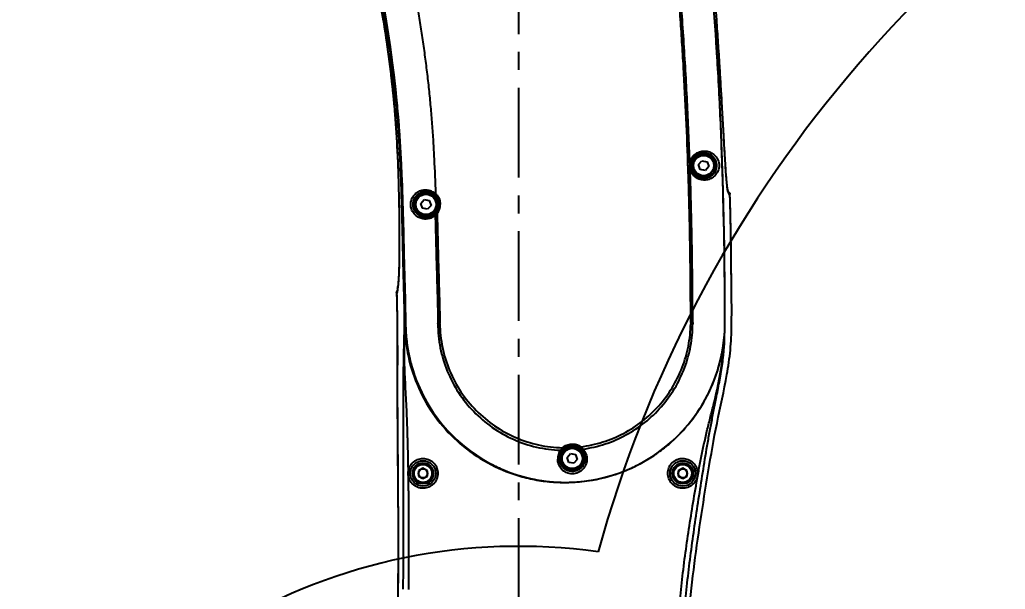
# Model space of a CAD drawing. Header units: millimetres. Extents: x 4086 to 8300, y 123 to 1549.
# Drawn here: x 7673.6 to 7756.2, y 1152.6 to 1200.2 of the extents above; entities that cross this region are included whole.
import ezdxf

# ---------------------------------------------------------------- set-up
doc = ezdxf.new("R2010")
doc.units = ezdxf.units.MM
doc.linetypes.add('CENTER', pattern=[0.6, 0.375, -0.075, 0.075, -0.075])
for name, color, linetype in [('中心线', 7, 'Continuous'), ('外形图', 7, 'Continuous'), ('尺寸标注', 7, 'Continuous'), ('运动范围', 7, 'Continuous')]:
    doc.layers.add(name, color=color, linetype=linetype)
doc.styles.add('思源黑', font='SourceHanSansCN-Normal.ttf')
doc.dimstyles.new('尺寸标注_1_4比例', dxfattribs={"dimtxt": 7, "dimasz": 6, "dimexe": 2, "dimexo": 1.5, "dimgap": 1, "dimtad": 1, "dimdec": 1, "dimlfac": 4, "dimdsep": 46, "dimtxsty": '思源黑', "dimcen": 0.09, "dimadec": 0, "dimazin": 0, "dimtp": 0.01, "dimtm": 0.01, "dimtfac": 1, "dimtdec": 1, "dimtofl": 0, "dimtmove": 0, "dimatfit": 3, "dimfxl": 1, "dimtolj": 1, "dimarcsym": 0})

# ---------------------------------------------------------------- blocks, each defined once
blk = doc.blocks.new('*D982')
at = {"layer": 'Defpoints', "color": 0}
for p in [(7734.07, 1218.508), (7737.954, 1108.508), (7954.12, 1108.508)]:
    blk.add_point(p, dxfattribs=at)
at = {"layer": '尺寸标注', "color": 0, "lineweight": -2}
for p, q in [((7735.57, 1218.508), (7956.12, 1218.508)), ((7954.12, 1212.508), (7954.12, 1114.508)), ((7739.454, 1108.508), (7956.12, 1108.508))]:
    blk.add_line(p, q, dxfattribs=at)
at = {"layer": '尺寸标注', "color": 0}
for points in [[(7955.12, 1212.508), (7953.12, 1212.508), (7954.12, 1218.508)], [(7953.12, 1114.508), (7955.12, 1114.508), (7954.12, 1108.508)]]:
    blk.add_solid(points, dxfattribs=at)
at = {"layer": '尺寸标注', "color": 0, "insert": (7949.496, 1164.075), "char_height": 7, "attachment_point": 5, "rotation": 90, "style": '思源黑'}
blk.add_mtext('\\A1;440', dxfattribs=at)
blk = doc.blocks.new('*D986')
at = {"layer": 'Defpoints', "color": 0}
for p in [(7460.272, 1323.983), (7715.4, 1323.983), (7637.619, 925.251)]:
    blk.add_point(p, dxfattribs=at)
at = {"layer": '尺寸标注', "color": 0, "lineweight": -2}
for p, q in [((7713.9, 1323.983), (7458.272, 1323.983)), ((7460.272, 931.251), (7460.272, 1317.983)), ((7636.119, 925.251), (7458.272, 925.251))]:
    blk.add_line(p, q, dxfattribs=at)
at = {"layer": '尺寸标注', "color": 0}
for points in [[(7461.272, 1317.983), (7459.272, 1317.983), (7460.272, 1323.983)], [(7459.272, 931.251), (7461.272, 931.251), (7460.272, 925.251)]]:
    blk.add_solid(points, dxfattribs=at)
at = {"layer": '尺寸标注', "color": 0, "insert": (7455.648, 1124.617), "char_height": 7, "attachment_point": 5, "rotation": 90, "style": '思源黑'}
blk.add_mtext('\\A1;1594.9', dxfattribs=at)

msp = doc.modelspace()

# ---------------------------------------------------------------- linework, layer by layer
at = {"layer": '中心线', "linetype": 'CENTER', "ltscale": 20}
msp.add_line((7715.4003, 1218.5081), (7715.4003, 1094.5633), dxfattribs=at)
at = {"layer": '外形图'}
for p, q in [((7704.0906, 1200.0937), (7704.0901, 1200.0946)), ((7704.0905, 1200.0946), (7704.0906, 1200.0937)), ((7704.0906, 1200.0937), (7704.1023, 1200.019)), ((7731.9908, 1200.2061), (7731.9913, 1200.2071)), ((7731.9908, 1200.2061), (7731.9908, 1200.2071)), ((7732.014, 1199.8845), (7731.9913, 1200.2071)), ((7732.0384, 1199.5332), (7732.014, 1199.8845)), ((7732.064, 1199.1611), (7732.0384, 1199.5332)), ((7732.0906, 1198.7703), (7732.064, 1199.1611)), ((7732.118, 1198.3628), (7732.0906, 1198.7703)), ((7732.1462, 1197.9389), (7732.118, 1198.3628)), ((7732.5894, 1190.3951), (7732.5059, 1191.9197)), ((7730.4779, 1188.0888), (7730.759, 1188.4142)), ((7730.759, 1188.4142), (7731.1814, 1188.3335)), ((7731.1814, 1188.3335), (7731.3227, 1187.9274)), ((7730.6193, 1187.6826), (7730.4779, 1188.0888)), ((7731.0416, 1187.602), (7730.6193, 1187.6826)), ((7731.3227, 1187.9274), (7731.0416, 1187.602)), ((7732.9624, 1185.8815), (7732.9344, 1185.9344)), ((7733.0159, 1185.7692), (7733.003, 1185.7911)), ((7707.2279, 1184.8388), (7707.509, 1185.1642)), ((7707.509, 1185.1642), (7707.9314, 1185.0835)), ((7707.9314, 1185.0835), (7708.0727, 1184.6774)), ((7733.1048, 1185.4927), (7733.1046, 1185.493)), ((7707.3693, 1184.4326), (7707.2279, 1184.8388)), ((7707.7916, 1184.352), (7707.3693, 1184.4326)), ((7708.0727, 1184.6774), (7707.7916, 1184.352)), ((7705.4171, 1180.9603), (7705.4157, 1180.7646)), ((7705.4057, 1180.0005), (7705.4033, 1179.8773)), ((7705.408, 1180.1328), (7705.4057, 1180.0005)), ((7705.4102, 1180.2745), (7705.408, 1180.1328)), ((7705.4122, 1180.426), (7705.4102, 1180.2745)), ((7705.414, 1180.5882), (7705.4122, 1180.426)), ((7705.4157, 1180.7646), (7705.414, 1180.5882)), ((7705.3846, 1179.2064), (7705.3818, 1179.1314)), ((7705.3874, 1179.2858), (7705.3846, 1179.2064)), ((7705.3901, 1179.3701), (7705.3874, 1179.2858)), ((7705.3928, 1179.4594), (7705.3901, 1179.3701)), ((7705.3955, 1179.5541), (7705.3928, 1179.4594)), ((7705.3982, 1179.6549), (7705.3955, 1179.5541)), ((7705.4008, 1179.7623), (7705.3982, 1179.6549)), ((7705.4033, 1179.8773), (7705.4008, 1179.7623)), ((7705.3419, 1178.37), (7705.3378, 1178.3143)), ((7705.3459, 1178.429), (7705.3419, 1178.37)), ((7705.35, 1178.4916), (7705.3459, 1178.429)), ((7705.3541, 1178.5582), (7705.35, 1178.4916)), ((7705.3583, 1178.6289), (7705.3541, 1178.5582)), ((7705.3624, 1178.7041), (7705.3583, 1178.6289)), ((7705.3665, 1178.7842), (7705.3624, 1178.7041)), ((7705.3707, 1178.8696), (7705.3665, 1178.7842)), ((7705.3748, 1178.9614), (7705.3707, 1178.8696)), ((7705.379, 1179.0606), (7705.3748, 1178.9614)), ((7705.3818, 1179.1314), (7705.379, 1179.0606)), ((7705.2327, 1177.5004), (7705.2283, 1177.4879)), ((7705.2349, 1177.5064), (7705.2327, 1177.5004)), ((7705.2349, 1177.5064), (7705.2341, 1177.5037)), ((7705.2355, 1177.5087), (7705.2349, 1177.5064)), ((7705.237, 1177.5139), (7705.2355, 1177.5087)), ((7705.238, 1177.5177), (7705.237, 1177.5139)), ((7705.239, 1177.5213), (7705.238, 1177.5177)), ((7705.24, 1177.5252), (7705.239, 1177.5213)), ((7705.2408, 1177.528), (7705.24, 1177.5252)), ((7705.2415, 1177.531), (7705.2408, 1177.528)), ((7705.2423, 1177.5342), (7705.2415, 1177.531)), ((7705.2431, 1177.5376), (7705.2423, 1177.5342)), ((7705.2445, 1177.5433), (7705.2431, 1177.5376)), ((7705.2459, 1177.5496), (7705.2445, 1177.5433)), ((7705.2475, 1177.5566), (7705.2459, 1177.5496)), ((7705.2492, 1177.5641), (7705.2475, 1177.5566)), ((7705.2509, 1177.5723), (7705.2492, 1177.5641)), ((7705.2527, 1177.581), (7705.2509, 1177.5723)), ((7705.2546, 1177.5904), (7705.2527, 1177.581)), ((7705.2566, 1177.6006), (7705.2546, 1177.5904)), ((7705.2586, 1177.6115), (7705.2566, 1177.6006)), ((7705.2608, 1177.6234), (7705.2586, 1177.6115)), ((7705.2631, 1177.6362), (7705.2608, 1177.6234)), ((7705.2655, 1177.6501), (7705.2631, 1177.6362)), ((7705.268, 1177.6649), (7705.2655, 1177.6501)), ((7705.2706, 1177.6808), (7705.268, 1177.6649)), ((7705.2732, 1177.6978), (7705.2706, 1177.6808)), ((7705.2751, 1177.7097), (7705.2732, 1177.6978)), ((7705.2779, 1177.7286), (7705.2751, 1177.7097)), ((7705.2807, 1177.7486), (7705.2779, 1177.7286)), ((7705.2837, 1177.7699), (7705.2807, 1177.7486)), ((7705.2867, 1177.7925), (7705.2837, 1177.7699)), ((7705.2898, 1177.8165), (7705.2867, 1177.7925)), ((7705.2941, 1177.8505), (7705.2898, 1177.8165)), ((7705.2984, 1177.8872), (7705.2941, 1177.8505)), ((7705.3029, 1177.9268), (7705.2984, 1177.8872)), ((7705.3075, 1177.9697), (7705.3029, 1177.9268)), ((7705.3123, 1178.0162), (7705.3075, 1177.9697)), ((7705.3172, 1178.0667), (7705.3123, 1178.0162)), ((7705.3222, 1178.1214), (7705.3172, 1178.0667)), ((7705.326, 1178.1655), (7705.3222, 1178.1214)), ((7705.3299, 1178.2122), (7705.326, 1178.1655)), ((7705.3339, 1178.2618), (7705.3299, 1178.2122)), ((7705.3378, 1178.3143), (7705.3339, 1178.2618)), ((7705.1924, 1177.2861), (7705.1953, 1177.1793)), ((7705.1938, 1177.3509), (7705.1957, 1177.2862)), ((7705.1957, 1177.2862), (7705.1988, 1177.1794)), ((7705.2275, 1177.4857), (7705.2256, 1177.4799)), ((7705.2271, 1177.4851), (7705.2266, 1177.4839)), ((7705.2275, 1177.4857), (7705.2268, 1177.4838)), ((7705.2291, 1177.4899), (7705.2275, 1177.4857)), ((7705.2283, 1177.4879), (7705.2275, 1177.4857)), ((7705.2301, 1177.4925), (7705.2291, 1177.4899)), ((7708.8142, 1174.84), (7708.6484, 1174.8387)), ((7708.8148, 1174.7946), (7708.6486, 1174.7941)), ((7729.8127, 1174.7829), (7729.9796, 1174.7826)), ((7719.4779, 1163.5888), (7719.759, 1163.9142)), ((7719.6193, 1163.1826), (7719.4779, 1163.5888)), ((7719.759, 1163.9142), (7720.1814, 1163.8335)), ((7720.1814, 1163.8335), (7720.3227, 1163.4274)), ((7707.4003, 1162.6911), (7707.0253, 1162.4746)), ((7707.7753, 1162.4746), (7707.4003, 1162.6911)), ((7720.0416, 1163.102), (7719.6193, 1163.1826)), ((7720.3227, 1163.4274), (7720.0416, 1163.102)), ((7729.1503, 1162.6911), (7728.7753, 1162.4746)), ((7729.5253, 1162.4746), (7729.1503, 1162.6911)), ((7707.0253, 1162.4746), (7707.0253, 1162.0416)), ((7707.0253, 1162.0416), (7707.4003, 1161.8251)), ((7707.4003, 1161.8251), (7707.7753, 1162.0416)), ((7707.7753, 1162.0416), (7707.7753, 1162.4746)), ((7728.7753, 1162.4746), (7728.7753, 1162.0416)), ((7728.7753, 1162.0416), (7729.1503, 1161.8251)), ((7729.1503, 1161.8251), (7729.5253, 1162.0416)), ((7729.5253, 1162.0416), (7729.5253, 1162.4746))]:
    msp.add_line(p, q, dxfattribs=at)
for points in [[(7703.2312, 1205.1217), (7703.4803, 1203.7374), (7703.7067, 1202.4338), (7703.9101, 1201.2175), (7704.0901, 1200.0946)], [(7704.1423, 1201.129), (7704.3104, 1200.0975), (7704.4768, 1199.0305), (7704.6397, 1197.9276), (7704.7974, 1196.7873), (7704.9484, 1195.6057), (7705.0906, 1194.3787), (7705.2219, 1193.1022), (7705.3391, 1191.7727), (7705.4406, 1190.3871), (7705.527, 1188.943), (7705.5994, 1187.4361), (7705.6597, 1185.8546), (7705.7109, 1184.1844), (7705.7567, 1182.4172), (7705.8024, 1180.5694), (7705.8531, 1178.6634), (7705.9088, 1176.7217), (7705.9457, 1174.7727)], [(7704.0901, 1200.0946), (7704.163, 1199.6239), (7704.2346, 1199.1519), (7704.3038, 1198.6849), (7704.3706, 1198.2227), (7704.435, 1197.7656), (7704.4969, 1197.3133), (7704.5562, 1196.866), (7704.6131, 1196.4237), (7704.6674, 1195.9864), (7704.7192, 1195.554), (7704.7684, 1195.1267), (7704.8152, 1194.7044), (7704.8595, 1194.2871), (7704.9014, 1193.8749), (7704.9409, 1193.4678), (7704.9781, 1193.0658), (7705.013, 1192.6689), (7705.0458, 1192.2772), (7705.0764, 1191.8907), (7705.105, 1191.5095), (7705.1316, 1191.1335), (7705.1564, 1190.7628), (7705.1794, 1190.3976), (7705.2007, 1190.0378), (7705.2204, 1189.6836), (7705.2386, 1189.3352), (7705.2554, 1188.9926), (7705.2709, 1188.656), (7705.2851, 1188.3257), (7705.2982, 1188.0015), (7705.3103, 1187.6838), (7705.3214, 1187.3724), (7705.3315, 1187.0672), (7705.3409, 1186.7684), (7705.3495, 1186.4759), (7705.3573, 1186.1895), (7705.3646, 1185.9093), (7705.3712, 1185.6352), (7705.3773, 1185.3674), (7705.3828, 1185.1061), (7705.3879, 1184.852), (7705.3924, 1184.6053), (7705.3964, 1184.3666), (7705.4, 1184.1358), (7705.4032, 1183.9124), (7705.406, 1183.696), (7705.4085, 1183.4859), (7705.4107, 1183.2818), (7705.4127, 1183.0832), (7705.4143, 1182.8903), (7705.4157, 1182.7032), (7705.4168, 1182.5222), (7705.4177, 1182.3474), (7705.4184, 1182.179), (7705.4189, 1182.0171), (7705.4191, 1181.8617), (7705.4192, 1181.7127), (7705.4192, 1181.57), (7705.419, 1181.4336), (7705.4187, 1181.3041), (7705.4182, 1181.1819), (7705.4177, 1181.0673), (7705.4171, 1180.9603)], [(7732.6822, 1174.7583), (7732.6821, 1176.2857), (7732.6707, 1177.8515), (7732.6562, 1179.4329), (7732.6357, 1181.0125), (7732.6081, 1182.5736), (7732.5747, 1184.0995), (7732.5369, 1185.5735), (7732.4953, 1186.9845), (7732.4504, 1188.3326), (7732.4028, 1189.6192), (7732.3531, 1190.8459), (7732.3015, 1192.0189), (7732.248, 1193.152), (7732.1923, 1194.2573), (7732.1344, 1195.3382), (7732.0743, 1196.3958), (7732.0123, 1197.4315), (7731.9482, 1198.4464), (7731.8821, 1199.4418), (7731.8141, 1200.4189)], [(7732.5059, 1191.9197), (7732.4816, 1192.3618), (7732.4573, 1192.7994), (7732.4342, 1193.2122), (7732.4123, 1193.5994), (7732.3912, 1193.9673), (7732.3706, 1194.3219), (7732.3505, 1194.6653), (7732.3307, 1194.9977), (7732.3115, 1195.3193), (7732.2926, 1195.6302), (7732.2742, 1195.9301), (7732.2564, 1196.2186), (7732.2391, 1196.4953), (7732.2224, 1196.76), (7732.2063, 1197.0136), (7732.1906, 1197.2572), (7732.1754, 1197.4919), (7732.1462, 1197.9389)], [(7732.884, 1186.1734), (7732.877, 1186.2234), (7732.8698, 1186.279), (7732.8622, 1186.3419), (7732.8542, 1186.413), (7732.8459, 1186.4919), (7732.8372, 1186.5788), (7732.8282, 1186.6738), (7732.8189, 1186.7774), (7732.8093, 1186.8901), (7732.7993, 1187.0123), (7732.7889, 1187.1449), (7732.7781, 1187.2884), (7732.7668, 1187.4435), (7732.7551, 1187.6106), (7732.7429, 1187.7898), (7732.7303, 1187.9815), (7732.7172, 1188.1864), (7732.7036, 1188.4055), (7732.6894, 1188.64), (7732.6744, 1188.8909), (7732.6588, 1189.1586), (7732.6425, 1189.4436), (7732.6254, 1189.7455), (7732.6077, 1190.0631), (7732.5894, 1190.3951)], [(7733.003, 1185.7911), (7732.9859, 1185.8198), (7732.9801, 1185.8298), (7732.9748, 1185.8392), (7732.9699, 1185.8484), (7732.965, 1185.8581), (7732.96, 1185.8686), (7732.955, 1185.8797), (7732.9499, 1185.8917), (7732.9448, 1185.9048), (7732.9394, 1185.9195), (7732.9339, 1185.9356), (7732.9284, 1185.9534), (7732.9228, 1185.9728), (7732.9171, 1185.9949), (7732.911, 1186.0207), (7732.9046, 1186.0511), (7732.8979, 1186.0867), (7732.891, 1186.1276), (7732.884, 1186.1734)], [(7733.0382, 1185.7297), (7733.0334, 1185.7382), (7733.0159, 1185.7692)], [(7705.2536, 1177.5459), (7705.238, 1177.52), (7705.2345, 1177.5136)]]:
    msp.add_lwpolyline(points, dxfattribs=at)
for centre, radius in [((7730.9003, 1188.0081), 1.0634), ((7730.9003, 1188.0081), 1.0134), ((7730.9003, 1188.0081), 0.875), ((7730.9003, 1188.0081), 0.85), ((7707.6503, 1184.7581), 1.0634), ((7707.6503, 1184.7581), 1.0134), ((7707.6503, 1184.7581), 0.875), ((7707.6503, 1184.7581), 0.85), ((7719.9003, 1163.5081), 1.0634), ((7719.9003, 1163.5081), 1.0134), ((7719.9003, 1163.5081), 0.875), ((7719.9003, 1163.5081), 0.85), ((7707.4003, 1162.2581), 1.0625), ((7707.4003, 1162.2581), 0.875), ((7707.4003, 1162.2581), 0.75), ((7729.1503, 1162.2581), 1.0625), ((7729.1503, 1162.2581), 0.875), ((7729.1503, 1162.2581), 0.75), ((7707.4003, 1162.2581), 0.375), ((7729.1503, 1162.2581), 0.375)]:
    msp.add_circle(centre, radius, dxfattribs=at)
for centre, radius, start, end in [((7503.6696, 1168.4392), 202.9054, 8.975425, 10.415578), ((7375.7916, 1175.0989), 357.083, 4.032065, 4.844374), ((7730.7497, 1188.0016), 1.0271, 167.947833, 179.545092), ((7730.741, 1188.0025), 1.0184, 179.59164, 196.084209), ((7730.8918, 1188.0077), 1.0931, 170.22808, 179.977204), ((7730.8942, 1188.0082), 1.0955, 180.004863, 193.737003), ((7707.6551, 1184.7583), 1.0985, 321.310055, 46.843371), ((7732.6044, 1185.4799), 0.5006, 27.34287, 29.928636), ((7732.6045, 1185.48), 0.5004, 2.051056, 27.343195), ((7342.0113, 1175.4753), 391.2225, 0.484042, 1.474715), ((7732.6072, 1185.4801), 0.4978, 1.451637, 2.047707), ((7707.6308, 1184.7575), 1.2212, 321.238319, 359.990595), ((7707.6742, 1184.7428), 1.074, 312.252201, 321.314154), ((7707.6227, 1184.9172), 1.3329, 307.122985, 316.094185), ((7705.5306, 1177.3492), 0.3377, 150.958117, 158.911309), ((7705.687, 1177.3052), 0.4939, 156.333035, 157.723363), ((7699.0524, 1178.536), 6.2847, 352.334133, 353.19095), ((7697.3388, 1178.7381), 8.0101, 353.208629, 354.018278), ((7705.9252, 1177.2872), 0.7331, 176.000353, 177.316379), ((7705.694, 1177.3023), 0.5014, 159.247029, 175.879001), ((7705.6993, 1177.3002), 0.5071, 158.757139, 159.23305), ((7705.6986, 1177.3005), 0.5064, 158.274662, 158.61215), ((7705.6961, 1177.3014), 0.5037, 158.025279, 158.274585), ((7605.9112, 1173.8513), 100.0389, 0.527721, 1.604752), ((7619.4293, 1174.1717), 86.4385, 0.405446, 0.722666), ((7719.3141, 1174.8785), 13.3685, 180.453622, 359.484847), ((7698.7347, 1174.7584), 9.914, 0.206168, 0.464072), ((7698.5648, 1174.6628), 10.2509, 0.736264, 0.990604), ((7750.6688, 1174.4735), 20.8584, 178.900946, 179.149997), ((7753.4155, 1174.7214), 23.436, 179.631288, 179.850279), ((7719.8793, 1163.534), 1.0688, 131.603782, 143.298707), ((7719.9161, 1163.5333), 1.0724, 42.633294, 54.295872), ((7719.9027, 1163.4614), 1.2253, 143.263919, 180.578777), ((7719.8991, 1163.5194), 1.0934, 143.304109, 180.590283), ((7719.9005, 1163.5195), 1.0932, 359.400728, 42.610824)]:
    msp.add_arc(centre, radius, start, end, dxfattribs=at)
for points, knots in [([(7705.861, 1175.262), (7705.8567, 1175.6074), (7705.8441, 1176.2982), (7705.8167, 1177.3341), (7705.787, 1178.3694), (7705.7503, 1179.7489), (7705.712, 1181.4722), (7705.6662, 1183.5384), (7705.6103, 1185.6021), (7705.5361, 1187.6627), (7705.4343, 1189.7194), (7705.2952, 1191.771), (7705.1115, 1193.8161), (7704.8823, 1195.8536), (7704.6118, 1197.883), (7704.3076, 1199.9044), (7703.9778, 1201.9186), (7703.6291, 1203.9265), (7703.2646, 1205.9287), (7702.9455, 1207.5927), (7702.6764, 1208.9197), (7702.4665, 1209.9125), (7702.2479, 1210.9028), (7702.0196, 1211.8904), (7701.7779, 1212.8742), (7701.5229, 1213.8542), (7701.2678, 1214.8339), (7701.038, 1215.8197), (7700.8664, 1216.8173), (7700.7772, 1217.8258), (7700.7678, 1218.839), (7700.8276, 1219.8518), (7700.955, 1220.8599), (7701.2177, 1222.1904), (7701.721, 1223.8146), (7702.5888, 1225.6593), (7703.7031, 1227.3658), (7705.044, 1228.9006), (7706.5849, 1230.2357), (7708.2965, 1231.3456), (7710.1472, 1232.2071), (7712.0992, 1232.8038), (7713.4443, 1233.0176), (7714.1196, 1233.0769)], [0, 0, 0, 0, 0.0158615, 0.0317179, 0.0475682, 0.0634108, 0.0950714, 0.126698, 0.1582894, 0.1898431, 0.2213544, 0.2528194, 0.2842375, 0.3156106, 0.3469383, 0.3782186, 0.4094505, 0.4406351, 0.4717761, 0.5028771, 0.5184124, 0.5339386, 0.5494581, 0.5649709, 0.5804716, 0.5959619, 0.6114553, 0.6269485, 0.64242, 0.6578837, 0.6733732, 0.6888912, 0.7044288, 0.7199836, 0.7511061, 0.7822114, 0.8132816, 0.8443653, 0.875471, 0.9065788, 0.9377154, 0.9688772, 1, 1, 1, 1]), ([(7711.2182, 1232.5162), (7710.6115, 1232.335), (7709.4206, 1231.893), (7707.7365, 1231.0052), (7706.1818, 1229.9071), (7704.7832, 1228.6174), (7703.5633, 1227.1585), (7702.543, 1225.5537), (7701.7396, 1223.8294), (7701.2623, 1222.3165), (7700.9993, 1221.0781), (7700.8626, 1220.1391), (7700.7871, 1219.1946), (7700.7721, 1218.2486), (7700.8132, 1217.462), (7700.882, 1216.8366), (7700.9761, 1216.2144), (7701.1335, 1215.4427), (7701.3593, 1214.5249), (7701.56, 1213.7631), (7701.7198, 1213.1535), (7701.876, 1212.5427), (7702.0634, 1211.7768), (7702.3495, 1210.5472), (7702.6847, 1209.004), (7703.0591, 1207.1447), (7703.4132, 1205.2793), (7703.7522, 1203.4087), (7704.0781, 1201.5332), (7704.488, 1199.023), (7704.8488, 1196.5013), (7705.1415, 1193.9675), (7705.3227, 1192.0591), (7705.4622, 1190.1445), (7705.6036, 1187.5839), (7705.6912, 1185.0177), (7705.7566, 1182.4481), (7705.8032, 1180.5179), (7705.8458, 1178.9082), (7705.8833, 1177.6197), (7705.9022, 1176.9752), (7705.9108, 1176.6528)], [0, 0, 0, 0, 0.0311362, 0.0622623, 0.0933758, 0.1244773, 0.1555606, 0.1866365, 0.2177332, 0.2488539, 0.2644143, 0.2799589, 0.2954827, 0.3109821, 0.3264535, 0.3341834, 0.3419144, 0.3573959, 0.3728943, 0.3883888, 0.3961371, 0.4038876, 0.4193961, 0.434913, 0.4659687, 0.4970557, 0.5281793, 0.5593428, 0.5905477, 0.6217943, 0.684421, 0.7158016, 0.7472233, 0.7786887, 0.8101993, 0.8733352, 0.9049548, 0.9366068, 0.9682891, 0.9841413, 1, 1, 1, 1]), ([(7732.6825, 1176.1869), (7732.6798, 1176.6637), (7732.6725, 1177.617), (7732.6608, 1179.0465), (7732.6444, 1180.4752), (7732.6216, 1181.903), (7732.593, 1183.3298), (7732.548, 1185.2306), (7732.4789, 1187.6044), (7732.3732, 1190.4502), (7732.2448, 1193.2929), (7732.0935, 1196.1328), (7731.9181, 1198.9703), (7731.7163, 1201.8057), (7731.5257, 1204.1671), (7731.3623, 1206.0556), (7731.2327, 1207.4718), (7731.094, 1208.8874), (7730.9479, 1210.3026), (7730.7981, 1211.7178), (7730.6475, 1213.133), (7730.4963, 1214.5483), (7730.3451, 1215.9636), (7730.2188, 1217.1429), (7730.1164, 1218.086), (7730.0385, 1218.793), (7729.9576, 1219.4995), (7729.8707, 1220.2051), (7729.7768, 1220.9094), (7729.7135, 1221.3789), (7729.6728, 1221.6121)], [0, 0, 0, 0, 0.031398, 0.0627798, 0.0941436, 0.1254885, 0.156815, 0.1881241, 0.2506926, 0.3132005, 0.375659, 0.4380801, 0.5004784, 0.562871, 0.6252745, 0.6564843, 0.6877004, 0.7189236, 0.7501542, 0.7813916, 0.8126342, 0.8438795, 0.8751247, 0.9063653, 0.9219826, 0.9375973, 0.9532075, 0.9688112, 0.9844108, 1, 1, 1, 1]), ([(7729.8142, 1174.8736), (7729.8168, 1175.2297), (7729.8161, 1175.9421), (7729.8061, 1177.3668), (7729.7934, 1179.1476), (7729.7665, 1181.2845), (7729.7254, 1183.4212), (7729.6732, 1185.5577), (7729.5868, 1188.4058), (7729.4471, 1191.9649), (7729.2626, 1195.522), (7729.0882, 1198.3661), (7728.943, 1200.4982), (7728.8074, 1202.274), (7728.6923, 1203.694), (7728.574, 1205.1138), (7728.4174, 1206.8878), (7728.2779, 1208.3057), (7728.205, 1209.0144)], [0, 0, 0, 0, 0.0312499, 0.0624999, 0.125, 0.1874999, 0.2499999, 0.3124999, 0.3749999, 0.4999995, 0.624999, 0.6874993, 0.7499994, 0.8124994, 0.8437496, 0.8749999, 0.9374999, 1, 1, 1, 1]), ([(7729.7452, 1188.2161), (7729.6841, 1189.9396), (7729.5738, 1192.5243), (7729.3881, 1195.9685), (7729.2297, 1198.5506), (7729.0497, 1201.1313), (7728.8447, 1203.7102), (7728.6253, 1206.2878), (7728.4599, 1208.0045), (7728.3721, 1208.8623)], [0, 0, 0, 0, 0.2499989, 0.3749991, 0.4999995, 0.6249995, 0.7499998, 0.875, 1, 1, 1, 1]), ([(7705.5485, 1208.7427), (7705.5725, 1208.6238), (7705.6262, 1208.3871), (7705.6977, 1208.0923), (7705.7515, 1207.8557), (7705.801, 1207.6181), (7705.8572, 1207.32), (7705.9223, 1206.9618), (7705.9904, 1206.6042), (7706.0588, 1206.2467), (7706.1258, 1205.8889), (7706.1918, 1205.531), (7706.2795, 1205.0536), (7706.3882, 1204.4568), (7706.5168, 1203.7402), (7706.686, 1202.7844), (7706.891, 1201.5885), (7707.124, 1200.1512), (7707.3418, 1198.7115), (7707.543, 1197.2695), (7707.727, 1195.8251), (7707.8924, 1194.3785), (7708.0371, 1192.9296), (7708.1567, 1191.4785), (7708.2544, 1190.0257), (7708.3611, 1188.0872), (7708.419, 1186.6323), (7708.4507, 1185.6622)], [0, 0, 0, 0, 0.015624, 0.0312507, 0.0390626, 0.0468739, 0.0624994, 0.0781272, 0.0937526, 0.1093769, 0.1250017, 0.1406269, 0.1562521, 0.187502, 0.2187521, 0.2500022, 0.3125022, 0.3750021, 0.4375021, 0.500002, 0.5625018, 0.6250017, 0.6875015, 0.7500012, 0.8125011, 0.875001, 1, 1, 1, 1]), ([(7704.1023, 1200.019), (7704.2744, 1198.9157), (7704.5954, 1196.706), (7704.9083, 1193.9328), (7705.0957, 1191.7101), (7705.2417, 1189.4927), (7705.3095, 1187.8292), (7705.3427, 1186.722)], [0, 0, 0, 0, 0.2506589, 0.5011715, 0.6263455, 0.7513398, 1, 1, 1, 1]), ([(7732.8807, 1186.1713), (7732.8715, 1186.2397), (7732.8536, 1186.3927), (7732.818, 1186.7554), (7732.7749, 1187.2994), (7732.7252, 1188.0347), (7732.6755, 1188.8528), (7732.6257, 1189.7247), (7732.5583, 1190.9464), (7732.4735, 1192.5126), (7732.3657, 1194.417), (7732.2497, 1196.3398), (7732.1249, 1198.2712), (7732.0365, 1199.5606), (7731.9908, 1200.2061)], [0, 0, 0, 0, 0.0147171, 0.0328511, 0.077737, 0.1311172, 0.1900553, 0.2525683, 0.3174165, 0.4510642, 0.5871568, 0.7242982, 0.8619731, 1, 1, 1, 1]), ([(7729.7452, 1188.2161), (7729.7592, 1188.2968), (7729.8033, 1188.4547), (7729.9143, 1188.6709), (7730.0626, 1188.8573), (7730.2952, 1189.0558), (7730.6379, 1189.212), (7731.0757, 1189.2442), (7731.4238, 1189.1478), (7731.6706, 1189.004), (7731.8381, 1188.8603), (7731.9821, 1188.6857), (7732.098, 1188.4834), (7732.1767, 1188.2562), (7732.1953, 1188.0936), (7732.1949, 1188.0113)], [0, 0, 0, 0, 0.0678625, 0.1346154, 0.199968, 0.2638063, 0.3865117, 0.5043739, 0.6204158, 0.6793956, 0.7398505, 0.8021381, 0.8659802, 0.931865, 1, 1, 1, 1]), ([(7729.8146, 1188.1932), (7729.8272, 1188.2662), (7729.867, 1188.4087), (7729.9671, 1188.6034), (7730.1001, 1188.7705), (7730.2581, 1188.9052), (7730.4334, 1189.0053), (7730.6187, 1189.0702), (7730.808, 1189.1007), (7731.0576, 1189.0972), (7731.3644, 1189.0124), (7731.628, 1188.8251), (7731.7952, 1188.621), (7731.8954, 1188.4371), (7731.9604, 1188.2298), (7731.9756, 1188.0827), (7731.9756, 1188.0081)], [0, 0, 0, 0, 0.0688692, 0.136356, 0.202123, 0.2660564, 0.3281791, 0.3886041, 0.4475499, 0.5053976, 0.619673, 0.7372654, 0.7993951, 0.8637149, 0.9306303, 1, 1, 1, 1]), ([(7729.7452, 1188.2161), (7729.7547, 1188.214), (7729.7718, 1188.21), (7729.7932, 1188.204), (7729.8068, 1188.1991), (7729.8129, 1188.1958), (7729.8146, 1188.1939), (7729.8146, 1188.1932)], [0, 0, 0, 0, 0.3963889, 0.7078211, 0.9114982, 0.9692129, 1, 1, 1, 1]), ([(7732.1949, 1188.0113), (7732.1945, 1187.9314), (7732.1756, 1187.7741), (7732.1016, 1187.553), (7731.9931, 1187.3545), (7731.8576, 1187.181), (7731.6981, 1187.0372), (7731.5197, 1186.9258), (7731.3272, 1186.8466), (7731.0557, 1186.7849), (7730.6946, 1186.7951), (7730.3515, 1186.9312), (7730.1129, 1187.1129), (7729.957, 1187.2867), (7729.8351, 1187.4911), (7729.7816, 1187.6424), (7729.7625, 1187.7204)], [0, 0, 0, 0, 0.0676685, 0.1329534, 0.1964457, 0.2583983, 0.3185202, 0.3773804, 0.4356821, 0.4940098, 0.6123451, 0.7355506, 0.7995967, 0.8651268, 0.9320229, 1, 1, 1, 1]), ([(7729.7625, 1187.7204), (7729.7718, 1187.7231), (7729.7885, 1187.7283), (7729.8095, 1187.7358), (7729.8227, 1187.7416), (7729.8285, 1187.7454), (7729.8301, 1187.7473), (7729.8301, 1187.7481)], [0, 0, 0, 0, 0.3963411, 0.7077471, 0.9114272, 0.9691627, 1, 1, 1, 1]), ([(7729.98, 1174.8722), (7729.9818, 1175.1399), (7729.9818, 1175.6753), (7729.9774, 1176.4785), (7729.9709, 1177.2816), (7729.9626, 1178.3525), (7729.9498, 1179.691), (7729.9269, 1181.2972), (7729.8961, 1182.9033), (7729.8464, 1185.0445), (7729.7989, 1186.6501), (7729.7625, 1187.7204)], [0, 0, 0, 0, 0.0625, 0.125, 0.1875001, 0.2500001, 0.3750002, 0.5000002, 0.6250003, 0.7500004, 1, 1, 1, 1]), ([(7731.9756, 1188.0081), (7731.9757, 1187.9356), (7731.9617, 1187.793), (7731.9007, 1187.5916), (7731.8065, 1187.4119), (7731.6484, 1187.2101), (7731.3971, 1187.0203), (7731.1009, 1186.9262), (7730.8565, 1186.9124), (7730.6694, 1186.9337), (7730.4846, 1186.9885), (7730.3076, 1187.0777), (7730.1455, 1187.201), (7730.0056, 1187.3568), (7729.8957, 1187.5409), (7729.8473, 1187.6776), (7729.8301, 1187.7481)], [0, 0, 0, 0, 0.0689469, 0.1351869, 0.1990446, 0.2607384, 0.3779252, 0.4924678, 0.5505887, 0.6098518, 0.6706015, 0.733033, 0.7972475, 0.8632611, 0.9309554, 1, 1, 1, 1]), ([(7705.3427, 1186.722), (7705.3719, 1185.7493), (7705.4022, 1184.3074), (7705.4197, 1182.427), (7705.4208, 1181.1395), (7705.4098, 1180.0228), (7705.3858, 1179.123), (7705.3522, 1178.4435), (7705.322, 1178.0628), (7705.3053, 1177.9034)], [0, 0, 0, 0, 0.3309042, 0.4904019, 0.6394365, 0.7686946, 0.8701518, 0.9455037, 1, 1, 1, 1]), ([(7706.3706, 1184.7559), (7706.3706, 1184.8845), (7706.4113, 1185.138), (7706.5822, 1185.4711), (7706.8322, 1185.7289), (7707.1355, 1185.9016), (7707.4722, 1185.9849), (7707.8231, 1185.9731), (7708.1645, 1185.8609), (7708.3637, 1185.7206), (7708.4515, 1185.6366)], [0, 0, 0, 0, 0.1352349, 0.2646165, 0.3879183, 0.507733, 0.6270784, 0.748167, 0.8722158, 1, 1, 1, 1]), ([(7706.5694, 1184.7581), (7706.5693, 1184.874), (7706.6056, 1185.1014), (7706.7568, 1185.3994), (7706.9765, 1185.6294), (7707.2423, 1185.784), (7707.5377, 1185.8599), (7707.8468, 1185.8519), (7708.1494, 1185.7554), (7708.3275, 1185.6332), (7708.4065, 1185.5596)], [0, 0, 0, 0, 0.1374793, 0.2677964, 0.3908437, 0.5097435, 0.6279921, 0.7482098, 0.8718916, 1, 1, 1, 1]), ([(7732.898, 1186.0539), (7732.8965, 1186.0628), (7732.8903, 1186.1019), (7732.8848, 1186.1411), (7732.8807, 1186.1713)], [0, 0, 0, 0, 0.2287987, 1, 1, 1, 1]), ([(7732.9283, 1185.8997), (7732.9258, 1185.9104), (7732.9141, 1185.9615), (7732.9047, 1186.013), (7732.898, 1186.0539)], [0, 0, 0, 0, 0.2098735, 1, 1, 1, 1]), ([(7733.1046, 1185.493), (7733.0952, 1185.5095), (7733.0804, 1185.5365), (7733.0571, 1185.5747), (7733.025, 1185.6301), (7732.9742, 1185.7364), (7732.9436, 1185.836), (7732.9283, 1185.8997)], [0, 0, 0, 0, 0.1277232, 0.2074447, 0.3015214, 0.5590121, 1, 1, 1, 1]), ([(7732.9903, 1185.803), (7733.0007, 1185.7929), (7733.0213, 1185.7722), (7733.0403, 1185.7499), (7733.0491, 1185.7381)], [0, 0, 0, 0, 0.4944062, 1, 1, 1, 1]), ([(7708.4065, 1185.5596), (7708.4039, 1185.5624), (7708.404, 1185.5703), (7708.4066, 1185.5803), (7708.4122, 1185.5957), (7708.4258, 1185.6167), (7708.4421, 1185.6302), (7708.4515, 1185.6366)], [0, 0, 0, 0, 0.1200093, 0.2155366, 0.3367209, 0.6380608, 1, 1, 1, 1]), ([(7708.4507, 1185.6622), (7708.5131, 1185.6055), (7708.627, 1185.4788), (7708.7547, 1185.2572), (7708.8341, 1185.0131), (7708.852, 1184.8424), (7708.852, 1184.7573)], [0, 0, 0, 0, 0.2485179, 0.4982778, 0.7489228, 1, 1, 1, 1]), ([(7733.0491, 1185.7381), (7733.0533, 1185.7323), (7733.0614, 1185.7207), (7733.0685, 1185.7084), (7733.0716, 1185.7021)], [0, 0, 0, 0, 0.5041392, 1, 1, 1, 1]), ([(7733.0886, 1185.6394), (7733.0889, 1185.6273), (7733.0856, 1185.6013), (7733.0746, 1185.5776), (7733.0675, 1185.566)], [0, 0, 0, 0, 0.4691827, 1, 1, 1, 1]), ([(7733.0716, 1185.7021), (7733.0766, 1185.6923), (7733.0848, 1185.672), (7733.0883, 1185.6502), (7733.0886, 1185.6394)], [0, 0, 0, 0, 0.5030143, 1, 1, 1, 1]), ([(7733.2184, 1178.7804), (7733.2142, 1179.3392), (7733.2054, 1180.4573), (7733.1806, 1182.1348), (7733.1457, 1183.8134), (7733.119, 1184.9328), (7733.1048, 1185.4927)], [0, 0, 0, 0, 0.2497284, 0.4996373, 0.7497226, 1, 1, 1, 1]), ([(7708.4271, 1183.8545), (7708.339, 1183.7746), (7708.1407, 1183.642), (7707.8044, 1183.5379), (7707.4595, 1183.5301), (7707.128, 1183.6144), (7706.8281, 1183.787), (7706.58, 1184.0443), (7706.4109, 1184.3763), (7706.3707, 1184.6284), (7706.3706, 1184.7559)], [0, 0, 0, 0, 0.1265535, 0.2496048, 0.3699901, 0.4890934, 0.6093215, 0.7336417, 0.864251, 1, 1, 1, 1]), ([(7708.3963, 1183.9479), (7708.3177, 1183.8764), (7708.1412, 1183.7579), (7707.8424, 1183.6646), (7707.5369, 1183.6573), (7707.2437, 1183.7325), (7706.9783, 1183.8862), (7706.7577, 1184.1162), (7706.6059, 1184.4147), (7706.5694, 1184.6424), (7706.5694, 1184.7581)], [0, 0, 0, 0, 0.1268065, 0.2494204, 0.3688706, 0.4868345, 0.6061337, 0.7302508, 0.8619346, 1, 1, 1, 1]), ([(7708.4271, 1183.8545), (7708.42, 1183.8641), (7708.4077, 1183.8825), (7708.3952, 1183.9093), (7708.3896, 1183.9311), (7708.3928, 1183.9443), (7708.3963, 1183.9479)], [0, 0, 0, 0, 0.3497949, 0.6409677, 0.8553253, 1, 1, 1, 1]), ([(7708.4271, 1183.8545), (7708.4469, 1183.1032), (7708.4821, 1181.6005), (7708.5295, 1179.7222), (7708.5707, 1178.2197), (7708.6041, 1177.0929), (7708.6337, 1175.9659), (7708.6453, 1175.2145), (7708.6484, 1174.8387)], [0, 0, 0, 0, 0.2500001, 0.5000001, 0.6250002, 0.7500003, 0.8750003, 1, 1, 1, 1]), ([(7708.583, 1183.9929), (7708.5726, 1184.0016), (7708.5541, 1184.018), (7708.5312, 1184.0407), (7708.5176, 1184.057), (7708.5123, 1184.0665), (7708.5119, 1184.0704), (7708.5125, 1184.0715)], [0, 0, 0, 0, 0.3788832, 0.6913891, 0.9027067, 0.9644735, 1, 1, 1, 1]), ([(7708.583, 1183.9929), (7708.6039, 1183.2302), (7708.6318, 1182.0861), (7708.6702, 1180.5606), (7708.701, 1179.4165), (7708.7326, 1178.2725), (7708.7675, 1177.1285), (7708.7984, 1175.9844), (7708.8108, 1175.2215), (7708.8142, 1174.8401)], [0, 0, 0, 0, 0.25, 0.375, 0.5, 0.6250001, 0.7500001, 0.875, 1, 1, 1, 1]), ([(7730.6879, 1112.8798), (7730.4173, 1115.6346), (7729.8673, 1121.136), (7729.3731, 1129.4081), (7729.118, 1137.6801), (7729.2706, 1145.956), (7729.8453, 1152.8354), (7730.6273, 1158.3005), (7731.2749, 1162.3911), (7731.9784, 1166.4746), (7732.759, 1169.8379), (7733.1751, 1172.5712), (7733.2774, 1175.3322), (7733.2313, 1177.4008), (7733.2199, 1178.7804)], [0, 0, 0, 0, 0.1253441, 0.2503306, 0.3751781, 0.5000283, 0.6249618, 0.6874719, 0.7499945, 0.8125174, 0.8750504, 0.9062977, 0.9375248, 1, 1, 1, 1]), ([(7705.2809, 1177.6977), (7705.2745, 1177.6503), (7705.2645, 1177.5829), (7705.2493, 1177.498), (7705.2385, 1177.4446), (7705.2278, 1177.3977), (7705.2183, 1177.3627), (7705.2111, 1177.3381), (7705.2053, 1177.3219), (7705.1997, 1177.307), (7705.1969, 1177.2968), (7705.1944, 1177.2925)], [0, 0, 0, 0, 0.3452596, 0.4923304, 0.6233249, 0.7389029, 0.8396846, 0.8849606, 0.9247342, 0.9637766, 1, 1, 1, 1]), ([(7705.1988, 1177.1794), (7705.2836, 1174.1872), (7705.2077, 1168.2001), (7705.3803, 1156.2309), (7705.2696, 1147.2528), (7705.166, 1141.2686)], [0, 0, 0, 0, 0.2500583, 0.5000126, 1, 1, 1, 1]), ([(7705.1953, 1177.1793), (7705.2054, 1176.8052), (7705.2245, 1176.0571), (7705.2418, 1174.935), (7705.2451, 1173.8132), (7705.2405, 1172.6919), (7705.2368, 1171.5708), (7705.2382, 1170.4501), (7705.2438, 1169.3298), (7705.2537, 1167.8363), (7705.2668, 1165.9699), (7705.2816, 1163.7303), (7705.2974, 1161.4906), (7705.3112, 1159.2504), (7705.3177, 1157.0093), (7705.3128, 1154.0184), (7705.2889, 1151.0252), (7705.2569, 1148.0291), (7705.2219, 1145.0259), (7705.1918, 1142.7721), (7705.166, 1141.2686)], [0, 0, 0, 0, 0.0312628, 0.0625096, 0.0937447, 0.1249708, 0.1561867, 0.1873925, 0.2185899, 0.249781, 0.3121509, 0.3745127, 0.4368765, 0.4992529, 0.5616531, 0.6240884, 0.7491047, 0.8117063, 0.874384, 1, 1, 1, 1]), ([(7705.1944, 1177.2925), (7705.1939, 1177.2917), (7705.1931, 1177.2905), (7705.1925, 1177.2893), (7705.1923, 1177.2889)], [0, 0, 0, 0, 0.7029494, 1, 1, 1, 1]), ([(7705.194, 1177.3509), (7705.1934, 1177.3712), (7705.1969, 1177.4121), (7705.2082, 1177.4516), (7705.2156, 1177.4707)], [0, 0, 0, 0, 0.4969845, 1, 1, 1, 1]), ([(7732.6822, 1174.7583), (7732.6833, 1174.8774), (7732.6859, 1175.3536), (7732.6844, 1175.8298), (7732.6825, 1176.1869)], [0, 0, 0, 0, 0.250099, 1, 1, 1, 1]), ([(7705.861, 1175.2578), (7705.854, 1175.1136), (7705.8415, 1174.798), (7705.8187, 1174.0878), (7705.7902, 1173.0847), (7705.7609, 1171.7921), (7705.7511, 1170.894), (7705.7476, 1170.4332)], [0, 0, 0, 0, 0.0897352, 0.196295, 0.4417151, 0.713516, 1, 1, 1, 1]), ([(7705.861, 1175.258), (7705.8543, 1175.1097), (7705.8429, 1174.7858), (7705.8293, 1174.2672), (7705.818, 1173.6888), (7705.8116, 1173.1779), (7705.8098, 1172.7515), (7705.8102, 1172.4209), (7705.8144, 1172.0841), (7705.8229, 1171.7424), (7705.833, 1171.3971), (7705.8484, 1170.9332), (7705.8631, 1170.5846), (7705.8734, 1170.3518)], [0, 0, 0, 0, 0.0907827, 0.198086, 0.3171076, 0.4443937, 0.5104196, 0.5777572, 0.6464465, 0.7162789, 0.7867394, 0.8575631, 1, 1, 1, 1]), ([(7705.8734, 1170.3518), (7705.8681, 1170.7701), (7705.8598, 1171.5871), (7705.8591, 1172.7669), (7705.862, 1173.8255), (7705.8634, 1174.4855), (7705.8657, 1174.7826)], [0, 0, 0, 0, 0.2832413, 0.5531411, 0.7988427, 1, 1, 1, 1]), ([(7705.8657, 1174.7834), (7705.8722, 1173.8555), (7706.0789, 1172.0032), (7706.9518, 1169.3605), (7708.3421, 1166.9612), (7710.1953, 1164.8955), (7712.4448, 1163.2448), (7714.5803, 1162.2796), (7716.3947, 1161.7831), (7717.8055, 1161.554), (7719.2455, 1161.4766), (7720.2105, 1161.5292), (7720.692, 1161.5818)], [0, 0, 0, 0, 0.1246322, 0.2481833, 0.3712482, 0.4944139, 0.6182619, 0.7433741, 0.8066721, 0.8705077, 0.9349475, 1, 1, 1, 1]), ([(7705.9462, 1174.7727), (7705.9496, 1174.3377), (7705.9991, 1173.4676), (7706.2, 1172.1763), (7706.526, 1170.9106), (7707.1224, 1169.2749), (7708.1633, 1167.351), (7709.5584, 1165.6662), (7710.8526, 1164.5015), (7711.9046, 1163.7259), (7713.0272, 1163.0567), (7714.6024, 1162.3151), (7716.6965, 1161.682), (7719.3068, 1161.4251), (7721.9174, 1161.6791), (7724.0122, 1162.31), (7725.5882, 1163.05), (7726.7116, 1163.718), (7727.7644, 1164.4924), (7729.0598, 1165.6558), (7730.4567, 1167.339), (7731.4998, 1169.2618), (7732.0979, 1170.8969), (7732.4252, 1172.1623), (7732.6276, 1173.4533), (7732.6779, 1174.3234), (7732.6818, 1174.7583)], [0, 0, 0, 0, 0.0312686, 0.0625373, 0.0938059, 0.1250745, 0.1875373, 0.25, 0.2812686, 0.3125373, 0.3438059, 0.3750745, 0.4375373, 0.5, 0.5624627, 0.6249255, 0.6561941, 0.6874627, 0.7187314, 0.75, 0.8124627, 0.8749255, 0.9061941, 0.9374627, 0.9687314, 1, 1, 1, 1]), ([(7708.6486, 1174.7941), (7708.6511, 1174.1158), (7708.7872, 1172.7561), (7709.376, 1170.7958), (7710.3274, 1168.9827), (7711.6061, 1167.3837), (7713.165, 1166.0566), (7714.9477, 1165.0495), (7716.8884, 1164.3992), (7718.2429, 1164.2192), (7718.9208, 1164.1942)], [0, 0, 0, 0, 0.1249981, 0.2499972, 0.3749969, 0.4999973, 0.624998, 0.7499988, 0.8749995, 1, 1, 1, 1]), ([(7708.8148, 1174.7946), (7708.8234, 1174.1227), (7708.9693, 1172.7771), (7709.5677, 1170.8399), (7710.5246, 1169.0515), (7711.8052, 1167.4789), (7713.3625, 1166.1796), (7715.1397, 1165.2021), (7717.0704, 1164.5827), (7718.4147, 1164.4239), (7719.0864, 1164.4095)], [0, 0, 0, 0, 0.1250019, 0.2500027, 0.3750029, 0.5000028, 0.6250025, 0.750002, 0.8750012, 1, 1, 1, 1]), ([(7720.6169, 1164.4886), (7721.2386, 1164.5666), (7722.4709, 1164.8349), (7724.2155, 1165.5602), (7725.8033, 1166.5853), (7727.1829, 1167.8768), (7728.3103, 1169.3935), (7729.1494, 1171.087), (7729.6738, 1172.9021), (7729.8034, 1174.1564), (7729.8127, 1174.7829)], [0, 0, 0, 0, 0.1249986, 0.2499977, 0.3749973, 0.4999969, 0.6249965, 0.7499962, 0.8749968, 1, 1, 1, 1]), ([(7720.804, 1164.2915), (7721.43, 1164.3797), (7722.6692, 1164.6683), (7724.4199, 1165.4226), (7726.0102, 1166.4748), (7727.389, 1167.7917), (7728.5129, 1169.332), (7729.3454, 1171.0476), (7729.8593, 1172.8834), (7729.9777, 1174.1504), (7729.9796, 1174.7826)], [0, 0, 0, 0, 0.1250009, 0.2500022, 0.3750036, 0.5000048, 0.6250053, 0.7500049, 0.8750034, 1, 1, 1, 1]), ([(7729.8142, 1174.8741), (7729.8284, 1174.8737), (7729.8837, 1174.8723), (7729.939, 1174.8725), (7729.98, 1174.8722)], [0, 0, 0, 0, 0.2570625, 1, 1, 1, 1]), ([(7731.893, 1168.6527), (7732.003, 1169.1036), (7732.2115, 1170.0036), (7732.4199, 1171.1347), (7732.5256, 1171.9237), (7732.5724, 1172.3659), (7732.6252, 1172.9919), (7732.6449, 1173.5096), (7732.648, 1173.9188)], [0, 0, 0, 0, 0.2611275, 0.5196231, 0.6466162, 0.7088546, 0.7698036, 1, 1, 1, 1]), ([(7731.893, 1168.6527), (7731.9806, 1169.0476), (7732.1548, 1169.8445), (7732.3445, 1170.8485), (7732.4633, 1171.6589), (7732.5521, 1172.4473), (7732.5883, 1173.0342), (7732.6016, 1173.4194)], [0, 0, 0, 0, 0.2514513, 0.50696, 0.6348387, 0.7604403, 1, 1, 1, 1]), ([(7731.9795, 1168.6871), (7732.0716, 1169.145), (7732.2538, 1170.0572), (7732.4484, 1171.1989), (7732.5602, 1172.1032), (7732.6338, 1172.958), (7732.6529, 1173.5887), (7732.6529, 1173.9987)], [0, 0, 0, 0, 0.2612126, 0.520253, 0.6474891, 0.7706818, 1, 1, 1, 1]), ([(7705.7476, 1170.4332), (7705.7419, 1169.7013), (7705.7383, 1168.2299), (7705.7386, 1166.0147), (7705.7408, 1163.7853), (7705.7458, 1161.5482), (7705.7505, 1159.3064), (7705.7493, 1156.3123), (7705.7344, 1154.0656), (7705.7199, 1152.5672)], [0, 0, 0, 0, 0.1228896, 0.2470844, 0.3719644, 0.4972347, 0.6227393, 0.7483962, 1, 1, 1, 1]), ([(7705.8734, 1170.3518), (7705.8561, 1170.357), (7705.8248, 1170.3678), (7705.7798, 1170.3896), (7705.7504, 1170.4147), (7705.7476, 1170.4332)], [0, 0, 0, 0, 0.3525396, 0.6353812, 1, 1, 1, 1]), ([(7705.8734, 1170.3518), (7705.9044, 1169.6813), (7705.9757, 1168.3377), (7706.0479, 1166.6556), (7706.0856, 1165.4748), (7706.1041, 1164.7986), (7706.1167, 1164.2909), (7706.126, 1163.8676), (7706.133, 1163.5287), (7706.1379, 1163.2745), (7706.1419, 1163.0626), (7706.1451, 1162.8931), (7706.1467, 1162.7659), (7706.1484, 1162.6387), (7706.1531, 1162.4691), (7706.159, 1162.3419), (7706.1603, 1162.257)], [0, 0, 0, 0, 0.2485977, 0.498324, 0.6234994, 0.6861545, 0.7488508, 0.8115852, 0.8429658, 0.8743548, 0.9057521, 0.9214536, 0.9371563, 0.9528612, 0.9685713, 1, 1, 1, 1]), ([(7728.842, 1150.8503), (7728.9096, 1151.6032), (7729.0591, 1153.1075), (7729.3373, 1155.3571), (7729.6619, 1157.5988), (7730.0186, 1159.8334), (7730.3369, 1161.6904), (7730.6119, 1163.1705), (7730.8331, 1164.2763), (7731.0746, 1165.3769), (7731.3385, 1166.4716), (7731.6177, 1167.5618), (7731.8035, 1168.2886), (7731.893, 1168.6527)], [0, 0, 0, 0, 0.1254193, 0.2507756, 0.3760489, 0.5012062, 0.6261994, 0.6886174, 0.7509766, 0.813282, 0.8755501, 0.937796, 1, 1, 1, 1]), ([(7729.307, 1150.8324), (7729.3727, 1151.586), (7729.5181, 1153.0918), (7729.7881, 1155.3441), (7730.1003, 1157.5891), (7730.4365, 1159.8281), (7730.7832, 1162.0616), (7731.0823, 1163.9178), (7731.3393, 1165.3957), (7731.5434, 1166.4978), (7731.7585, 1167.5943), (7731.9062, 1168.3232), (7731.9795, 1168.6871)], [0, 0, 0, 0, 0.1256558, 0.2512462, 0.3767501, 0.5021286, 0.6273127, 0.7521714, 0.8144097, 0.8764735, 0.9383385, 1, 1, 1, 1]), ([(7731.893, 1168.6527), (7731.9041, 1168.654), (7731.9242, 1168.6571), (7731.9542, 1168.6653), (7731.9747, 1168.6765), (7731.9795, 1168.6871)], [0, 0, 0, 0, 0.3518867, 0.6332422, 1, 1, 1, 1]), ([(7718.9208, 1164.1943), (7718.9324, 1164.2129), (7718.9824, 1164.2885), (7719.0394, 1164.3594), (7719.0864, 1164.4095)], [0, 0, 0, 0, 0.242541, 1, 1, 1, 1]), ([(7719.0864, 1164.4095), (7719.189, 1164.5004), (7719.4272, 1164.6489), (7719.8366, 1164.7402), (7720.2533, 1164.6916), (7720.5055, 1164.5685), (7720.6169, 1164.4886)], [0, 0, 0, 0, 0.2497001, 0.4999942, 0.7502915, 1, 1, 1, 1]), ([(7719.0864, 1164.4095), (7719.0961, 1164.3988), (7719.1142, 1164.3794), (7719.1364, 1164.3575), (7719.1513, 1164.3442), (7719.1597, 1164.3376), (7719.165, 1164.3341), (7719.1687, 1164.3326), (7719.1697, 1164.3332)], [0, 0, 0, 0, 0.3807895, 0.6981357, 0.8199231, 0.9118147, 0.9714736, 1, 1, 1, 1]), ([(7719.1697, 1164.3332), (7719.2615, 1164.4149), (7719.475, 1164.5483), (7719.8423, 1164.6305), (7720.2161, 1164.5866), (7720.4422, 1164.4759), (7720.542, 1164.4041)], [0, 0, 0, 0, 0.2496329, 0.4999984, 0.7503644, 1, 1, 1, 1]), ([(7720.6169, 1164.4886), (7720.6084, 1164.477), (7720.5924, 1164.4559), (7720.5726, 1164.4318), (7720.5591, 1164.417), (7720.5515, 1164.4096), (7720.5465, 1164.4055), (7720.543, 1164.4037), (7720.542, 1164.4041)], [0, 0, 0, 0, 0.3808039, 0.698162, 0.8199521, 0.9118429, 0.9714948, 1, 1, 1, 1]), ([(7720.6169, 1164.4886), (7720.6345, 1164.4734), (7720.7015, 1164.4123), (7720.7624, 1164.3446), (7720.804, 1164.2915)], [0, 0, 0, 0, 0.2560131, 1, 1, 1, 1]), ([(7720.804, 1164.2915), (7720.794, 1164.2839), (7720.7743, 1164.2708), (7720.7436, 1164.2557), (7720.7143, 1164.2506), (7720.7051, 1164.2597)], [0, 0, 0, 0, 0.348773, 0.6419557, 1, 1, 1, 1]), ([(7720.804, 1164.2915), (7720.9094, 1164.1772), (7721.0752, 1163.909), (7721.1295, 1163.5993), (7721.1282, 1163.4482)], [0, 0, 0, 0, 0.5073212, 1, 1, 1, 1]), ([(7706.1604, 1162.2581), (7706.1603, 1162.3408), (7706.1765, 1162.5063), (7706.2492, 1162.7437), (7706.3665, 1162.9608), (7706.5227, 1163.1495), (7706.7112, 1163.3033), (7706.9941, 1163.4548), (7707.3949, 1163.5377), (7707.7994, 1163.4621), (7708.0896, 1163.3121), (7708.2845, 1163.1558), (7708.445, 1162.9628), (7708.5634, 1162.742), (7708.6349, 1162.5039), (7708.6504, 1162.3396), (7708.6501, 1162.2581)], [0, 0, 0, 0, 0.0635199, 0.1266966, 0.1894603, 0.2517684, 0.31362, 0.375075, 0.4968877, 0.619836, 0.6827137, 0.7463414, 0.810342, 0.8741783, 0.9374383, 1, 1, 1, 1]), ([(7720.9937, 1163.5081), (7720.9923, 1163.3753), (7720.9392, 1163.1042), (7720.7119, 1162.7467), (7720.3471, 1162.4879), (7719.8917, 1162.3937), (7719.4409, 1162.4939), (7719.0839, 1162.7517), (7718.8599, 1163.1057), (7718.8071, 1163.3753), (7718.8057, 1163.5081)], [0, 0, 0, 0, 0.1175105, 0.2380786, 0.366552, 0.5027356, 0.6373597, 0.7632818, 0.8824491, 1, 1, 1, 1]), ([(7718.9208, 1164.1943), (7718.9315, 1164.1877), (7718.9524, 1164.1767), (7718.9845, 1164.1649), (7719.0142, 1164.1628), (7719.0224, 1164.1728)], [0, 0, 0, 0, 0.3487623, 0.6419418, 1, 1, 1, 1]), ([(7727.8946, 1162.2581), (7727.894, 1162.338), (7727.9082, 1162.5008), (7727.9777, 1162.74), (7728.0976, 1162.9675), (7728.2652, 1163.1688), (7728.4699, 1163.329), (7728.7635, 1163.4739), (7729.1582, 1163.5415), (7729.5444, 1163.462), (7729.8208, 1163.3189), (7730.0105, 1163.1697), (7730.1717, 1162.9824), (7730.2954, 1162.7621), (7730.3734, 1162.5169), (7730.391, 1162.3446), (7730.3907, 1162.2581)], [0, 0, 0, 0, 0.0611143, 0.1239981, 0.1892758, 0.2563175, 0.3227767, 0.3864426, 0.5052346, 0.6213169, 0.6809375, 0.7420206, 0.8046382, 0.8686697, 0.9338829, 1, 1, 1, 1]), ([(7721.1282, 1163.4482), (7721.1269, 1163.2973), (7721.0675, 1162.9898), (7720.8109, 1162.5856), (7720.4021, 1162.2964), (7719.8953, 1162.1919), (7719.393, 1162.3025), (7718.9915, 1162.5911), (7718.7382, 1162.992), (7718.6788, 1163.2981), (7718.6775, 1163.449)], [0, 0, 0, 0, 0.118724, 0.2400666, 0.3680478, 0.5022368, 0.6352025, 0.7610875, 0.8812364, 1, 1, 1, 1]), ([(7706.16, 1162.261), (7706.1615, 1162.16), (7706.1604, 1162.0085), (7706.1612, 1161.8064), (7706.1636, 1161.6548), (7706.1663, 1161.5032), (7706.169, 1161.301), (7706.1718, 1161.0482), (7706.1756, 1160.7448), (7706.1799, 1160.3401), (7706.1849, 1159.8342), (7706.1898, 1159.2269), (7706.1953, 1158.4168), (7706.2015, 1156.9983), (7706.201, 1154.9708), (7706.1918, 1153.3485), (7706.1858, 1152.5371)], [0, 0, 0, 0, 0.0311669, 0.0467541, 0.0623461, 0.0779409, 0.0935366, 0.124732, 0.1559344, 0.1871427, 0.2495766, 0.3120315, 0.3745056, 0.4995043, 0.7496672, 1, 1, 1, 1]), ([(7708.6501, 1162.2581), (7708.6497, 1162.1781), (7708.6336, 1162.0182), (7708.5641, 1161.788), (7708.4523, 1161.5756), (7708.3019, 1161.3882), (7708.1178, 1161.2323), (7707.9062, 1161.1141), (7707.6745, 1161.0385), (7707.4312, 1161.0092), (7707.1856, 1161.028), (7706.9474, 1161.095), (7706.7262, 1161.208), (7706.5313, 1161.363), (7706.3707, 1161.5537), (7706.2511, 1161.7727), (7706.1774, 1162.0105), (7706.1606, 1162.1758), (7706.1604, 1162.2581)], [0, 0, 0, 0, 0.0615816, 0.1228303, 0.1839866, 0.2452433, 0.3067319, 0.368529, 0.4306693, 0.4931558, 0.5559685, 0.6190691, 0.682404, 0.7459071, 0.8095031, 0.8731095, 0.9366385, 1, 1, 1, 1]), ([(7730.3907, 1162.2581), (7730.3905, 1162.1739), (7730.3728, 1162.0047), (7730.2955, 1161.7614), (7730.17, 1161.5383), (7730.0018, 1161.3453), (7729.7985, 1161.191), (7729.5694, 1161.0814), (7729.3247, 1161.0206), (7729.075, 1161.0099), (7728.8307, 1161.0482), (7728.6014, 1161.1322), (7728.3954, 1161.257), (7728.1628, 1161.467), (7727.9548, 1161.7998), (7727.8959, 1162.1068), (7727.8946, 1162.2581)], [0, 0, 0, 0, 0.0647619, 0.1298833, 0.1951611, 0.260416, 0.3254893, 0.3902392, 0.4545364, 0.5182626, 0.5813097, 0.6435797, 0.7049918, 0.7655026, 0.8835312, 1, 1, 1, 1])]:
    msp.add_open_spline(points, degree=3, knots=knots, dxfattribs=at)
msp.add_open_spline([(7705.1929, 1177.3215), (7705.1923, 1177.3097), (7705.192, 1177.2979), (7705.1923, 1177.2861)], degree=3, dxfattribs=at)
at = {"layer": '运动范围'}
for centre, radius, start, end in [((7715.4003, 1108.5081), 215.4751, 10, 225), ((7823.7292, 1127.6094), 105.4751, 115.440332, 164.559668), ((7715.4003, 1108.5081), 47.6502, 81.964919, 236.571962)]:
    msp.add_arc(centre, radius, start, end, dxfattribs=at)

# ---------------------------------------------------------------- dimensions: what is measured, and where the dimension line sits
at = {"layer": '尺寸标注'}
dim = msp.add_linear_dim(base=(7460.272, 1323.9832), p1=(7637.6186, 925.2512), p2=(7715.4003, 1323.9832), angle=90, dimstyle='尺寸标注_1_4比例', dxfattribs=at)
dim.commit()
dim.dimension.update_dxf_attribs({"geometry": '*D986', "text_midpoint": (7455.6476, 1124.6172)})
dim = msp.add_linear_dim(base=(7954.1203, 1108.5081), p1=(7734.07, 1218.5081), p2=(7737.9541, 1108.5081), angle=90, dimstyle='尺寸标注_1_4比例', dxfattribs=at)
dim.commit()
dim.dimension.update_dxf_attribs({"geometry": '*D982', "text_midpoint": (7954.1203, 1164.0747), "dimtype": 160})

doc.saveas('drawing.dxf')
